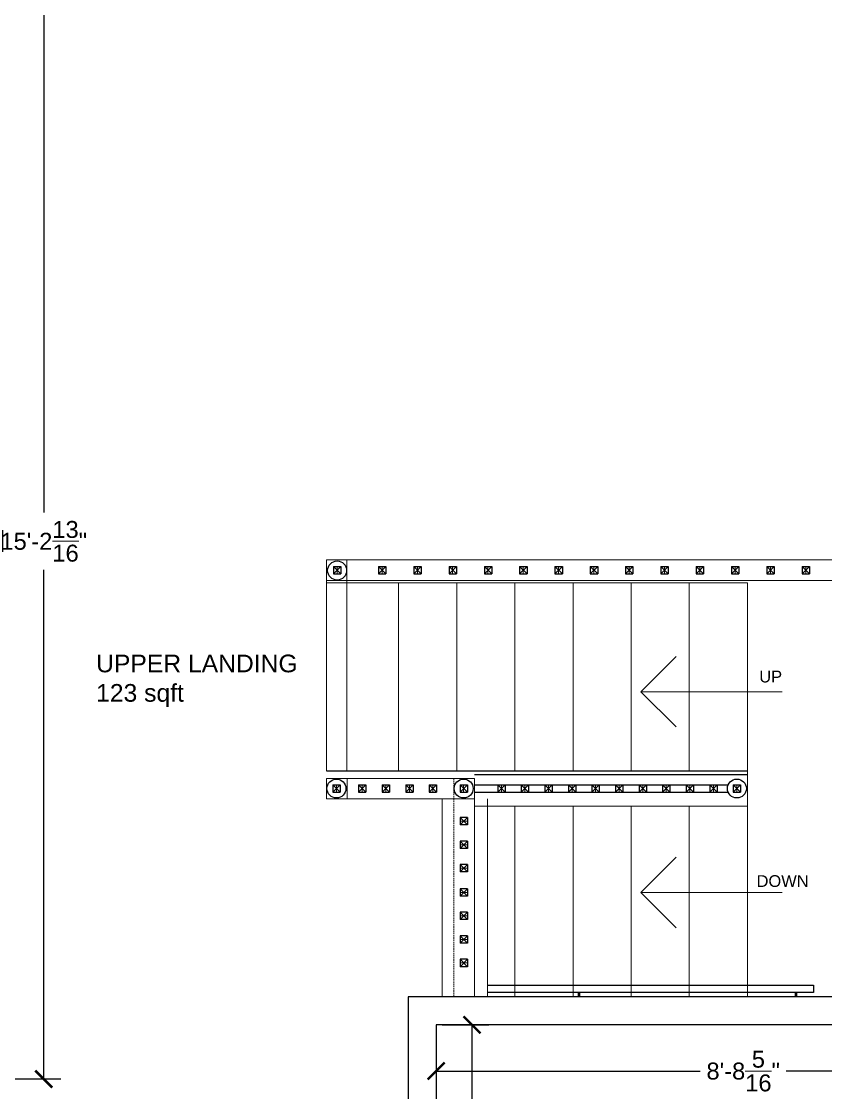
# Model space of a CAD drawing. Header units: inches. Extents: x 0 to 483, y 0 to 649.
# Drawn here: x 176.8 to 313.4, y 211.7 to 393.8 of the extents above; entities that cross this region are included whole.
import ezdxf

# ---------------------------------------------------------------- set-up
doc = ezdxf.new("R2010")
doc.units = ezdxf.units.IN
doc.header["$MEASUREMENT"] = 0
doc.linetypes.add('DASHED2', pattern=[0.375, 0.25, -0.125])
doc.layers.get('0').update_dxf_attribs({"color": 1, "lineweight": 9})
for name, color, linetype, lineweight in [('A201-Dimensions', 7, 'Continuous', 9), ('A201-Floorplan-2nd-floor', 7, 'Continuous', 9), ('A201-Text', 7, 'Continuous', 9)]:
    doc.layers.add(name, color=color, linetype=linetype, lineweight=lineweight)
doc.styles.add('Annotative', font='Arial.ttf')
doc.dimstyles.new('Annotative', dxfattribs={"dimtxt": 0.18, "dimasz": 0.18, "dimexe": 0.18, "dimexo": 0.0625, "dimgap": 0.09, "dimtad": 0, "dimtih": 1, "dimtoh": 1, "dimdec": 4, "dimzin": 0, "dimdsep": 46, "dimlunit": 4, "dimtxsty": 'Annotative', "dimblk": 'ARCHTICK', "dimblk1": 'ARCHTICK', "dimblk2": 'ARCHTICK', "dimcen": 0.09, "dimadec": 0, "dimazin": 0, "dimtfac": 1, "dimtdec": 4, "dimtofl": 0, "dimtmove": 0, "dimatfit": 3, "dimldrblk": 'ARCHTICK', "dimfxl": 1, "dimtolj": 1, "dimtzin": 0, "dimarcsym": 0})

# ---------------------------------------------------------------- blocks, each defined once
blk = doc.blocks.new('L2-banister-rail')
at = {"layer": 'A201-Floorplan-2nd-floor', "lineweight": -3}
for p, q in [((292.34, -354.55), (291.09, -355.8)), ((292.34, -355.8), (291.09, -354.55)), ((291.09, -354.55), (291.09, -355.8)), ((291.09, -354.55), (292.34, -354.55)), ((292.34, -354.55), (292.34, -355.8)), ((291.09, -355.8), (292.34, -355.8))]:
    blk.add_line(p, q, dxfattribs=at)
at = {"layer": 'A201-Floorplan-2nd-floor', "lineweight": 5}
blk.add_line((291.71, -355.8), (291.71, -354.55), dxfattribs=at)
blk = doc.blocks.new('L1-pt-5-bannister-ball')
at = {"layer": 'A201-Floorplan-2nd-floor', "lineweight": -3}
blk.add_circle((298.59, -355.2), 1.61, dxfattribs=at)
at = {"color": 1, "lineweight": 5}
blk.add_blockref('L2-banister-rail', (6.88, -0.02), dxfattribs=at)
blk = doc.blocks.new('L2-SW-bannister-ball')
at = {"layer": 'A201-Floorplan-2nd-floor', "lineweight": -3}
blk.add_circle((231.61, -355.22), 1.62, dxfattribs=at)
at = {"color": 1, "lineweight": 5}
blk.add_blockref('L2-banister-rail', (-60.1, -0.01), dxfattribs=at)
blk = doc.blocks.new('L2-south-stairway-handrail-to-L1')
at = {"layer": 'A201-Floorplan-2nd-floor', "lineweight": -3}
for p, q in [((-44.12, 1.25), (11.23, 1.25)), ((11.23, 0), (-44.12, 0)), ((-28.71, -0.75), (-28.71, 0)), ((-28.46, -0.75), (-28.46, 0)), ((8.09, 0), (8.09, -0.75)), ((8.34, 0), (8.34, -0.75)), ((11.23, 1.25), (11.23, 0))]:
    blk.add_line(p, q, dxfattribs=at)
blk = doc.blocks.new('L1-arrow')
at = {"lineweight": 5}
for p, q in [((188.32, -365.98), (182.32, -359.98)), ((182.32, -365.98), (164.32, -365.98)), ((182.32, -365.98), (188.32, -365.98)), ((188.32, -365.98), (182.32, -371.98))]:
    blk.add_line(p, q, dxfattribs=at)
blk = doc.blocks.new('_ArchTick')
at = {"color": 0, "linetype": 'ByBlock', "lineweight": 30, "const_width": 0.15}
blk.add_lwpolyline([(-0.5, -0.5), (0.5, 0.5)], dxfattribs=at)
blk = doc.blocks.new('*D544')
at = {"layer": 'A201-Dimensions', "color": 0, "lineweight": -2, "transparency": 16777216}
for p, q in [((248.26, 223.22), (256.23, 223.22)), ((253.35, 223.22), (253.35, 195.15)), ((253.35, 161.25), (253.35, 189.33)), ((248.26, 161.25), (256.23, 161.25))]:
    blk.add_line(p, q, dxfattribs=at)
at = {"layer": 'A201-Dimensions', "color": 0, "lineweight": -2, "transparency": 16777216, "xscale": 2.88, "yscale": 2.88, "zscale": 2.88}
for p, rotation in [((253.35, 223.22), 90), ((253.35, 161.25), 270)]:
    blk.add_blockref('_ArchTick', p, dxfattribs=dict(at, rotation=rotation))
at = {"layer": 'A201-Dimensions', "color": 0, "lineweight": 5, "transparency": 16777216, "insert": (253.35, 192.24), "char_height": 2.88, "attachment_point": 5, "style": 'Annotative'}
blk.add_mtext('\\A1;5\'-2"', dxfattribs=at)
blk = doc.blocks.new('*D545')
at = {"layer": 'A201-Dimensions', "color": 0, "lineweight": -2, "transparency": 16777216}
for p, q in [((247.26, 222.22), (247.26, 212.48)), ((351.57, 222.22), (351.57, 212.48)), ((247.26, 215.36), (292.12, 215.36)), ((351.57, 215.36), (306.71, 215.36))]:
    blk.add_line(p, q, dxfattribs=at)
at = {"layer": 'A201-Dimensions', "color": 0, "lineweight": -2, "transparency": 16777216, "xscale": 2.88, "yscale": 2.88, "zscale": 2.88, "rotation": 180}
blk.add_blockref('_ArchTick', (247.26, 215.36), dxfattribs=at)
at = {"layer": 'A201-Dimensions', "color": 0, "lineweight": -2, "transparency": 16777216, "xscale": 2.88, "yscale": 2.88, "zscale": 2.88}
blk.add_blockref('_ArchTick', (351.57, 215.36), dxfattribs=at)
at = {"layer": 'A201-Dimensions', "color": 0, "lineweight": 5, "transparency": 16777216, "insert": (299.42, 215.36), "char_height": 2.88, "attachment_point": 5, "style": 'Annotative'}
blk.add_mtext('\\A1;8\'-8{\\H1x;\\S5/16;}"', dxfattribs=at)
blk = doc.blocks.new('*D548')
at = {"layer": 'A201-Dimensions', "color": 0, "lineweight": -2, "transparency": 16777216}
for p, q in [((174.69, 396.79), (183.5, 396.79)), ((180.62, 396.79), (180.62, 310.29)), ((180.62, 214.01), (180.62, 300.52)), ((174.69, 214.01), (183.5, 214.01))]:
    blk.add_line(p, q, dxfattribs=at)
at = {"layer": 'A201-Dimensions', "color": 0, "lineweight": -2, "transparency": 16777216, "xscale": 2.88, "yscale": 2.88, "zscale": 2.88}
for p, rotation in [((180.62, 396.79), 90), ((180.62, 214.01), 270)]:
    blk.add_blockref('_ArchTick', p, dxfattribs=dict(at, rotation=rotation))
at = {"layer": 'A201-Dimensions', "color": 0, "lineweight": 5, "transparency": 16777216, "insert": (180.62, 305.4), "char_height": 2.88, "attachment_point": 5, "style": 'Annotative'}
blk.add_mtext('\\A1;15\'-2{\\H1x;\\S13/16;}"', dxfattribs=at)

msp = doc.modelspace()

# ---------------------------------------------------------------- linework, layer by layer
at = {"layer": 'A201-Floorplan-2nd-floor', "lineweight": 5}
for p, q in [((351.57196, 302.2234), (228.63039, 302.2234)), ((228.63039, 302.2234), (228.63039, 266.37965)), ((232.07074, 266.37965), (232.07074, 302.2234)), ((351.57196, 298.7234), (228.63039, 298.7234)), ((300.13446, 298.31715), (228.63039, 298.31715)), ((240.88446, 266.37965), (240.88446, 298.31715)), ((250.75946, 266.37965), (250.75946, 298.31715)), ((260.63446, 266.37965), (260.63446, 298.31715)), ((270.50946, 266.37965), (270.50946, 298.31715)), ((280.38446, 266.37965), (280.38446, 298.31715)), ((290.25946, 266.37965), (290.25946, 298.31715)), ((300.13446, 266.37965), (300.13446, 298.31715)), ((300.13446, 227.9734), (300.13446, 266.37965)), ((228.63039, 265.0984), (253.75946, 265.0984)), ((228.63039, 265.0984), (228.63039, 261.5984)), ((232.13039, 265.0984), (232.13039, 261.5984)), ((253.75946, 265.0984), (253.75946, 227.9734)), ((228.63039, 261.5984), (253.75946, 261.5984)), ((248.25946, 261.5984), (248.25946, 227.9734)), ((253.75946, 260.37965), (300.13446, 260.37965)), ((256.00946, 227.9734), (256.00946, 261.5984)), ((260.63446, 260.37965), (260.63446, 227.9734)), ((270.50946, 260.37965), (270.50946, 227.9734)), ((280.38446, 260.37965), (280.38446, 227.9734)), ((290.25946, 260.37965), (290.25946, 227.9734)), ((300.13446, 260.37965), (300.13446, 227.9734)), ((248.75946, 227.9734), (256.00946, 227.9734))]:
    msp.add_line(p, q, dxfattribs=at)
at = {"layer": 'A201-Floorplan-2nd-floor', "lineweight": -3}
for p, q in [((228.63039, 266.37965), (300.13446, 266.37965)), ((253.75946, 265.75465), (300.13446, 265.75465)), ((253.75946, 264.02334), (296.87702, 264.02334)), ((253.75946, 262.77334), (296.86124, 262.77334))]:
    msp.add_line(p, q, dxfattribs=at)
at = {"layer": 'A201-Floorplan-2nd-floor', "linetype": 'DASHED2', "lineweight": 5}
msp.add_line((250.25946, 265.0984), (250.25946, 227.9734), dxfattribs=at)
at = {"layer": 'A201-Floorplan-2nd-floor', "lineweight": -3}
msp.add_lwpolyline([(173.69289, 396.7896), (39.78058, 396.7896), (39.69696, 523.1646), (351.57196, 523.1646), (351.57196, 227.9734), (242.50946, 227.9734), (242.50946, 165.12585), (218.00946, 165.12585), (218.00946, 178.67996), (152.25946, 178.67996), (152.25946, 214.01313), (173.69289, 214.01313), (173.69289, 396.79497)], dxfattribs=at)
msp.add_lwpolyline([(247.25946, 161.25085), (218.00946, 161.25085), (218.00946, 90.82563), (351.57196, 90.82563), (351.57196, 223.2234), (247.25946, 223.2234)], close=True, dxfattribs=at)

# ---------------------------------------------------------------- block references
at = {"lineweight": 5}
for name, p in [('L2-SW-bannister-ball', (-1.16418, 655.65037)), ('L1-pt-5-bannister-ball', (-68.25583, 618.57784)), ('L1-pt-5-bannister-ball', (-46.65434, 618.57784)), ('L1-pt-5-bannister-ball', (-0.24536, 618.57784)), ('L2-south-stairway-handrail-to-L1', (300.13446, 228.7234))]:
    msp.add_blockref(name, p, dxfattribs=at)
at = {"color": 1, "lineweight": 5}
for p in [(-53.64078, 655.64532), (-47.64078, 655.64532), (-41.64078, 655.64532), (-35.64078, 655.64532), (-29.64078, 655.64532), (-23.64078, 655.64532), (-17.64078, 655.64532), (-11.64078, 655.64532), (-5.64078, 655.64532), (0.35922, 655.64532), (6.35922, 655.64532), (12.35922, 655.64532), (18.35922, 655.64532), (-56.99425, 618.57784), (-52.99425, 618.57784), (-48.99425, 618.57784), (-44.99425, 618.57784), (-33.36226, 618.57784), (-29.36226, 618.57784), (-25.36226, 618.57784), (-21.36226, 618.57784), (-17.36226, 618.57784), (-13.36226, 618.57784), (-9.36226, 618.57784), (-5.36226, 618.57784), (-1.36226, 618.57784), (2.63774, 618.55662)]:
    msp.add_blockref('L2-banister-rail', p, dxfattribs=at)
at = {"color": 1, "lineweight": 5, "rotation": 270}
for p in [(607.15056, 549.54208), (607.15056, 545.54208), (607.15056, 541.54208), (607.15056, 537.43926), (607.15056, 533.43926), (607.15056, 529.43926), (607.15056, 525.43926)]:
    msp.add_blockref('L2-banister-rail', p, dxfattribs=at)
at = {"layer": 'A201-Floorplan-2nd-floor', "lineweight": 5, "rotation": 180}
for p in [(470.34805, -86.14074), (470.34805, -120.29133)]:
    msp.add_blockref('L1-arrow', p, dxfattribs=at)

# ---------------------------------------------------------------- texts
at = {"layer": 'A201-Floorplan-2nd-floor', "lineweight": 5, "style": 'Annotative'}
for s, p in [('UP', (302.14531, 281.40523)), ('DOWN', (301.68612, 246.64937))]:
    msp.add_text(s, height=2, dxfattribs=at).set_placement(p)
at = {"layer": 'A201-Text', "lineweight": 5, "insert": (189.5096, 286.13441), "char_height": 3, "width": 36.2154172, "attachment_point": 1, "style": 'Annotative'}
msp.add_mtext('UPPER LANDING\\P123 sqft', dxfattribs=at)

# ---------------------------------------------------------------- dimensions: what is measured, and where the dimension line sits
at = {"layer": 'A201-Dimensions', "lineweight": 5}
for base, p1, p2, picture, middle in [((180.61616, 396.79497), (173.69289, 214.01313), (173.69289, 396.79497), '*D548', (180.61616, 305.40405)), ((253.3491398429, 161.2508544716), (247.2594563907, 223.2234044716), (247.2594563907, 161.2508544716), '*D544', (253.3491398429, 192.2371294716))]:
    dim = msp.add_linear_dim(base=base, p1=p1, p2=p2, angle=90, dimstyle='Annotative', dxfattribs=at)
    dim.commit()
    dim.dimension.update_dxf_attribs({"geometry": picture, "text_midpoint": middle})
dim = msp.add_linear_dim(base=(247.25946, 215.36012), p1=(351.57196, 223.2234), p2=(247.25946, 223.2234), dimstyle='Annotative', dxfattribs=at)
dim.commit()
dim.dimension.update_dxf_attribs({"geometry": '*D545', "text_midpoint": (299.41571, 215.36012)})

doc.saveas('drawing.dxf')
